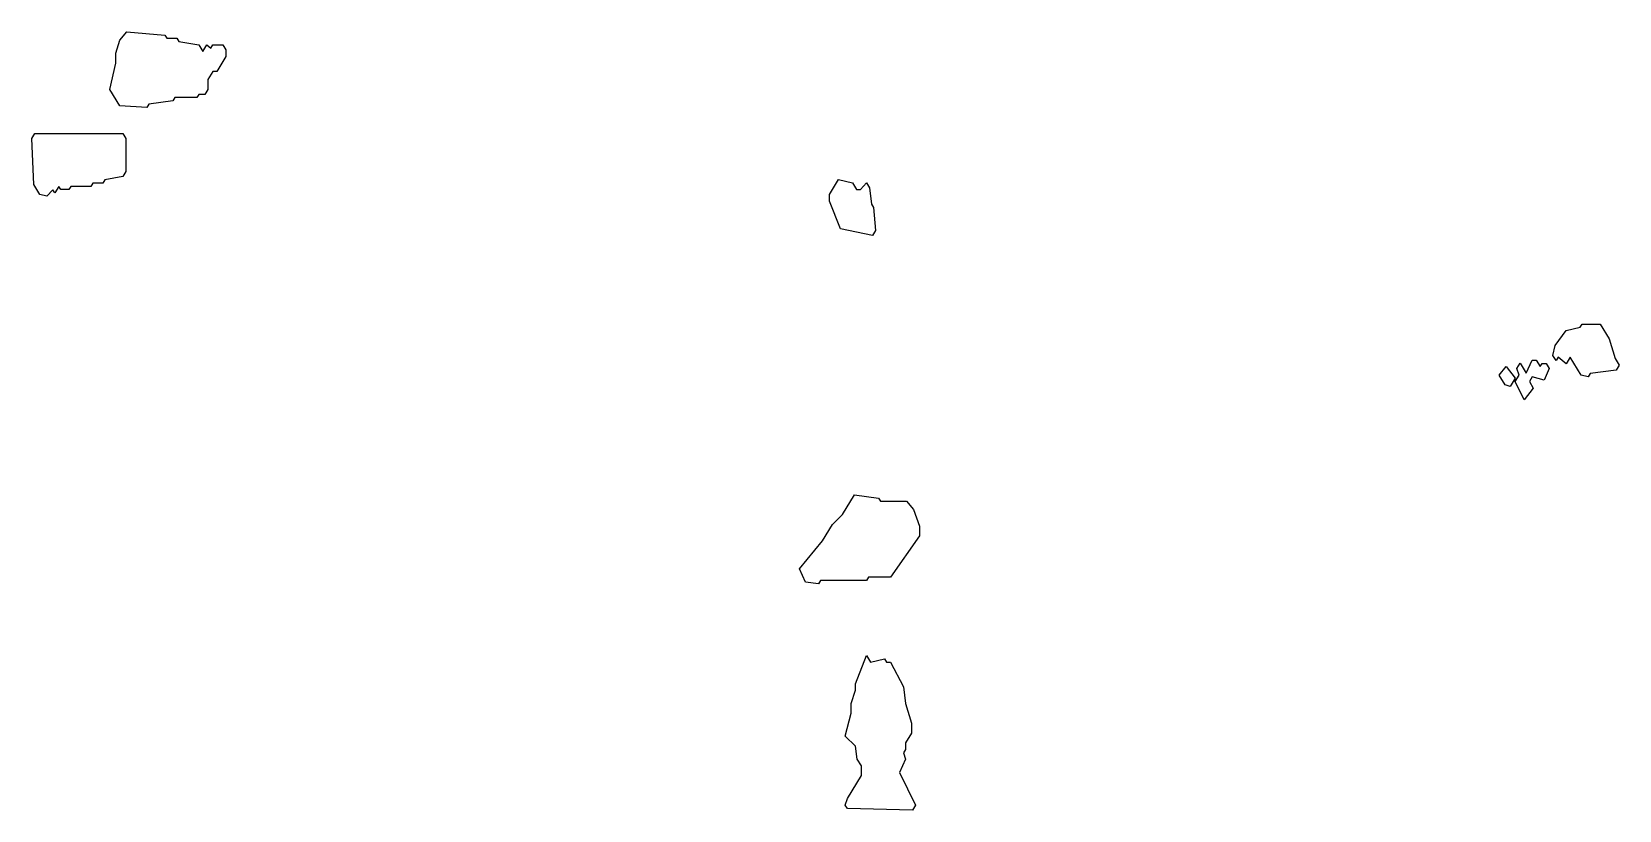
# Model space of a CAD drawing. Header units: millimetres. Extents: x 0 to 5920, y 0 to 660.
# Drawn here: x 0 to 1324, y 0 to 649 of the extents above; entities outside this region: 2.
import ezdxf

# ---------------------------------------------------------------- set-up
doc = ezdxf.new("R2010")
doc.units = ezdxf.units.MM
doc.layers.add('K', color=7, linetype='Continuous')

msp = doc.modelspace()

# ---------------------------------------------------------------- linework, layer by layer
at = {"layer": 'K'}
for points in [[(73.4, 587.3), (65, 601.1), (70, 623), (70, 631.2), (73.3, 642.2), (79.2, 649.1), (111, 646.4), (112.7, 643.7), (121, 643.7), (122.7, 640.9), (139.3, 638.2), (142.6, 632.8), (145.9, 638.2), (149.2, 635.5), (150.9, 638.2), (159.3, 638.2), (161.9, 634), (161.9, 628.5), (154.3, 616.1), (151, 616.1), (146.9, 609.3), (146.9, 601.1), (144.3, 596.9), (139.3, 596.9), (137.7, 594.2), (119.3, 594.2), (117.7, 591.4), (97.7, 588.7), (96, 586), (73.4, 587.3)], [(5842.6, 470.9), (5835.9, 468.2), (5827.6, 476.4), (5824.2, 476.4), (5816.7, 486.1), (5816.7, 510.8), (5818.3, 513.5), (5818.3, 524.5), (5824.2, 531.4), (5827.6, 531.4), (5845.9, 545.1), (5848.3, 549.1), (5845, 554.5), (5843.3, 579.2), (5840, 584.7), (5838.3, 606.6), (5831.7, 617.5), (5831.7, 639.5), (5833.3, 642.2), (5833.3, 647.7), (5839.2, 657.3), (5842.5, 657.3), (5844.2, 660.1), (5866, 657.3), (5871, 651.9), (5889.3, 649.1), (5894.3, 643.6), (5912.7, 640.9), (5920.2, 631.3), (5920.2, 598.3), (5914.3, 588.6), (5912.6, 591.3), (5906.9, 581.9), (5906.9, 579.2), (5920.2, 549.1), (5912.7, 542.2), (5907.7, 533.9), (5901, 531.2), (5897.6, 525.7), (5889.2, 528.5), (5887.5, 531.2), (5882.5, 531.2), (5880.9, 533.9), (5872.7, 533.9), (5866.9, 521.7), (5866.9, 488.8), (5865.2, 486.1), (5865.2, 469.7), (5862.7, 465.5), (5844.2, 468.2), (5842.6, 470.9)], [(6.7, 513.4), (1.7, 521.7), (0, 560.1), (2.5, 564.2), (76, 564.2), (78.5, 560.1), (78.5, 532.6), (76, 528.5), (61, 525.7), (59.3, 523), (51, 523), (49.3, 520.2), (32.7, 520.2), (31, 517.5), (24.2, 517.5), (22.6, 520.1), (19.3, 514.7), (17.6, 517.4), (12.6, 512), (6.7, 513.4)], [(674.2, 484.7), (665, 508), (665, 513.5), (672.6, 525.9), (684.3, 523.2), (687.7, 517.7), (690.9, 517.7), (696, 523.2), (698.5, 519), (700.2, 505.3), (701.9, 502.6), (703.5, 483.4), (701, 479.2), (674.2, 484.7)], [(5850.9, 484.9), (5852.6, 482.2), (5855, 486.1), (5850.9, 495.5), (5846.9, 491.5), (5845.2, 486.1), (5847.6, 479.5), (5850.9, 484.9)], [(1291.7, 362.8), (1282.6, 377.8), (1279.3, 372.3), (1272.6, 377.8), (1270.9, 375), (1268.3, 379.3), (1270, 387.6), (1279.2, 400), (1290.9, 402.7), (1292.5, 405.4), (1307.7, 405.4), (1315.2, 393.1), (1320.2, 376.6), (1323.6, 371.1), (1321, 366.9), (1299.3, 364.2), (1297.6, 361.4), (1291.7, 362.8)], [(1240, 362.9), (1238.3, 368.4), (1240.9, 372.7), (1245.9, 364.5), (1250.9, 375.3), (1254.3, 375.3), (1257.6, 369.9), (1259.2, 372.6), (1262.7, 372.6), (1265.2, 368.4), (1261, 358.7), (1251, 361.4), (1248.6, 357.4), (1251.9, 351.9), (1244.2, 342.2), (1236.7, 357.4), (1240, 362.9)], [(1223.3, 362.9), (1229.3, 369.9), (1236.9, 360.2), (1232.6, 353.2), (1228.4, 354.6), (1223.3, 362.9)], [(645, 190.3), (640, 201.4), (659.2, 224.7), (667.5, 238.4), (675.9, 246.6), (685.9, 263.1), (706, 260.3), (707.7, 257.6), (729.3, 257.6), (735.2, 250.7), (740.2, 237), (740.2, 228.7), (716, 194.4), (697.7, 194.4), (696, 191.7), (657.7, 191.7), (656, 188.9), (645, 190.3)], [(680, 1.4), (678.3, 4.2), (680, 9.7), (691.7, 28.9), (691.7, 37), (688.3, 42.5), (686.7, 53.4), (678.3, 61.7), (683.3, 80.9), (683.3, 89.1), (686.7, 100.1), (686.7, 105.5), (695.9, 129), (699.3, 123.4), (711, 126.2), (712.7, 123.4), (716, 123.4), (726.9, 102.8), (728.5, 89.1), (733.5, 72.7), (733.5, 64.4), (728.5, 56.2), (728.5, 50.7), (726.9, 48), (728.5, 42.5), (723.5, 31.6), (736.9, 4.2), (734.3, 0), (680, 1.4)]]:
    msp.add_lwpolyline(points, close=True, dxfattribs=at)

doc.saveas('drawing.dxf')
